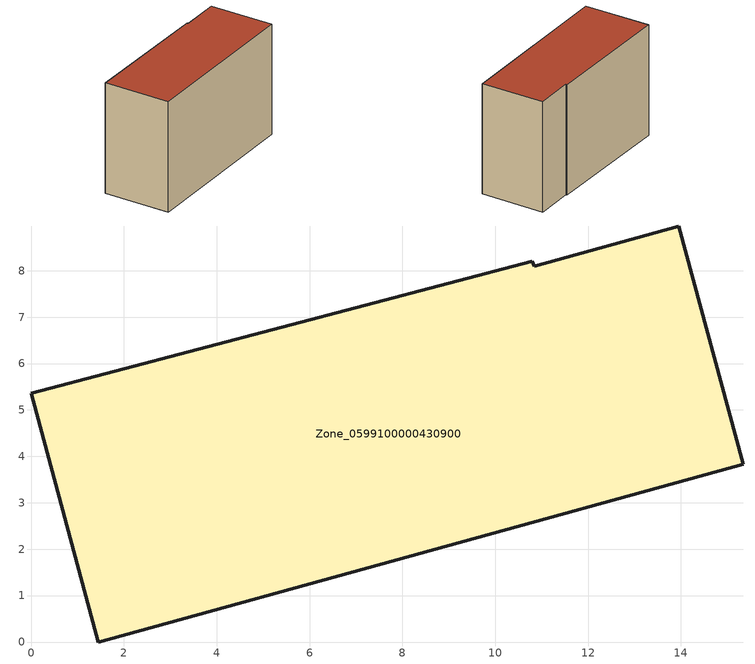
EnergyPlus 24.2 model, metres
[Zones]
Zone_0599100000430900
 floor ground (C_G): 13.95,8.96 15.35,3.83 1.45,0 0,5.36 10.79,8.2 10.84,8.1 z0
 wall outside (C_F): 1.45,0 15.35,3.83 13.95,8.96 10.84,8.1 10.79,8.2 0,5.36 1.45,0 z0:9.3
 roof outside (C_R): 15.35,3.83 13.95,8.96 10.84,8.1 10.79,8.2 0,5.36 1.45,0 z9.3
[BUILDING]
Pand.0599100000430900: North Axis=0; Terrain=City; Loads Convergence Tolerance Value=0.04; Temperature Convergence Tolerance Value=0.4; Solar Distribution=FullExterior; Maximum Number of Warmup Days=25; Minimum Number of Warmup Days=1
[Site:Location]
Rotterdam.The.Hague.AP_ZH_NLD Design_Conditions: Latitude=51.96; Longitude=4.45; Time Zone=1; Elevation=-4.5
[SITE:GROUNDTEMPERATURE:BUILDINGSURFACE]
18, 18, 18, 18, 18, 18, 18, 18, 18, 18, 18, 18
[MATERIAL] Thermal Absorptance=0.9; Solar Absorptance=0.7; Visible Absorptance=0.7
Name | Roughness | Thickness | Conductivity | Density | Specific Heat
G.TI.2006-2014 | MediumSmooth | 0.15 | 0.06 | 540 | 1210
F.TI.2006-2014 | Rough | 0.3 | 0.12 | 1920 | 840
R.TI.2006-2014 | MediumRough | 0.2 | 0.08 | 1500 | 1000
[CONSTRUCTION]
C_G: G.TI.2006-2014
C_F: F.TI.2006-2014
C_R: R.TI.2006-2014
[ZONE]
Zone_0599100000430900: Type=1; Multiplier=1; Ceiling Height=Autocalculate; Volume=Autocalculate; Floor Area=autocalculate; Part of Total Floor Area=Yes
[ZONEINFILTRATION:DESIGNFLOWRATE]
Infil_Zone_0599100000430900: Zone or ZoneList or Space or SpaceList=Zone_0599100000430900; Schedule=AlwaysOn; Design Flow Rate Calculation Method=Flow/Area; Flow Rate per Floor Area=0.0015; Constant Term Coefficient=1; Temperature Term Coefficient=0; Velocity Term Coefficient=0; Velocity Squared Term Coefficient=0
[HVACTEMPLATE:ZONE:IDEALLOADSAIRSYSTEM]
Zone_0599100000430900: Maximum Heating Supply Air Temperature=50; Minimum Cooling Supply Air Temperature=13; Maximum Heating Supply Air Humidity Ratio=0.0156; Minimum Cooling Supply Air Humidity Ratio=0.0077; Heating Limit=NoLimit; Cooling Limit=NoLimit; Dehumidification Control Type=ConstantSensibleHeatRatio; Cooling Sensible Heat Ratio=0.7; Dehumidification Setpoint=60; Humidification Control Type=None; Humidification Setpoint=30; Outdoor Air Method=None; Outdoor Air Flow Rate per Person=0.00944; Outdoor Air Flow Rate per Zone Floor Area=0; Outdoor Air Flow Rate per Zone=0; Demand Controlled Ventilation Type=None; Outdoor Air Economizer Type=NoEconomizer; Heat Recovery Type=None; Sensible Heat Recovery Effectiveness=0.7; Latent Heat Recovery Effectiveness=0.65
[ZONECONTROL:THERMOSTAT]
ThermostatControl_Zone_0599100000430900: Zone or ZoneList=Zone_0599100000430900; Control Type Schedule=DualSetpointControlType; Control 1=Thermostat_Zone_0599100000430900; Temperature Difference Between Cutout And Setpoint=0
[THERMOSTATSETPOINT:DUALSETPOINT]
Thermostat_Zone_0599100000430900: Heating Setpoint Temperature Schedule=HeatingSetpoint_Zone_0599100000430900; Cooling Setpoint Temperature Schedule=CoolingSetpoint_Zone_0599100000430900
[SCHEDULE:COMPACT]
HeatingSetpoint_Zone_0599100000430900: Through: 12/31, For: AllDays, Until: 24:00, 21
CoolingSetpoint_Zone_0599100000430900: Through: 12/31, For: AllDays, Until: 24:00, 24
DualSetpointControlType: Through: 12/31, For: AllDays, Until: 24:00, 4
AlwaysOn: Through: 12/31, For: AllDays, Until: 24:00, 1
